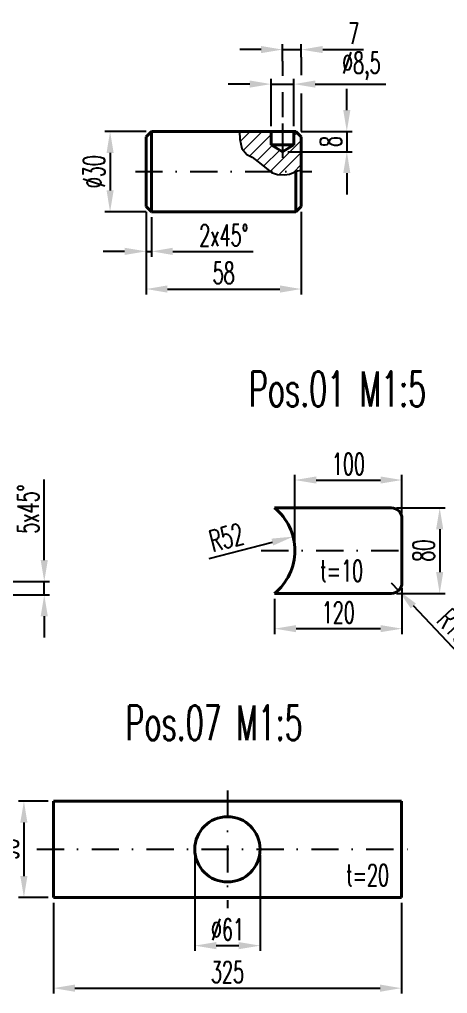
# Model space of a CAD drawing. Extents: x -3791 to -2950, y 5788 to 6382.
# Drawn here: x -3372.8 to -3292.9, y 5980.3 to 6162.4 of the extents above; entities that cross this region are included whole.
import ezdxf

# ---------------------------------------------------------------- set-up
doc = ezdxf.new("R2010")
doc.units = 0
doc.linetypes.add('STRICHPUNKT', pattern=[25.4, 12.7, -6.35, 0, -6.35])
doc.layers.get('Defpoints').update_dxf_attribs({"linetype": 'CONTINUOUS'})
for name, color, linetype, lineweight in [('ACHSE', 150, 'STRICHPUNKT', 25), ('BEM', 6, 'CONTINUOUS', 25), ('SCHRAFFUR', 252, 'CONTINUOUS', 13), ('TEXT_7', 1, 'CONTINUOUS', 60), ('VOLL_05', 7, 'CONTINUOUS', 40)]:
    doc.layers.add(name, color=color, linetype=linetype, lineweight=lineweight)
doc.styles.add('ROMANS', font='romans.shx', dxfattribs={"width": 0.6, "height": 80})
doc.styles.get("Standard").update_dxf_attribs({"font": 'romans.shx', "width": 0.6})
doc.dimstyles.get("Standard").update_dxf_attribs({"dimtxt": 4, "dimasz": 4, "dimexe": 1, "dimexo": 1, "dimgap": 1, "dimtad": 1, "dimdsep": 46, "dimtxsty": 'Standard', "dimcen": 0, "dimclrd": 256, "dimclre": 256, "dimclrt": 256, "dimazin": 0, "dimtfac": 1, "dimtmove": 0, "dimatfit": 3, "dimfxl": 0, "dimtolj": 1, "dimtzin": 0, "dimarcsym": 0})

# ---------------------------------------------------------------- blocks, each defined once
blk = doc.blocks.new('*D56')
at = {"layer": 'BEM', "lineweight": -2}
for p, q in [((-3368.22, 6061.34), (-3368.22, 6076.37)), ((-3374.27, 6057.34), (-3367.22, 6057.34)), ((-3368.22, 6054.84), (-3368.22, 6057.34)), ((-3376.77, 6054.84), (-3367.22, 6054.84)), ((-3368.22, 6050.84), (-3368.22, 6046.84))]:
    blk.add_line(p, q, dxfattribs=at)
at = {"layer": 'BEM'}
for points in [[(-3368.89, 6061.34), (-3367.55, 6061.34), (-3368.22, 6057.34)], [(-3368.89, 6050.84), (-3367.55, 6050.84), (-3368.22, 6054.84)]]:
    blk.add_solid(points, dxfattribs=at)
at = {"layer": 'Defpoints', "color": 0}
for p in [(-3375.27, 6057.34), (-3368.22, 6057.34), (-3377.77, 6054.84)]:
    blk.add_point(p, dxfattribs=at)
at = {"layer": 'BEM', "insert": (-3371.22, 6070.85), "char_height": 4, "attachment_point": 5, "rotation": 90}
blk.add_mtext('\\A1;5x45°', dxfattribs=at)
blk = doc.blocks.new('*D42')
at = {"layer": 'BEM', "lineweight": -2}
for p, q in [((-3323.7, 6154.56), (-3323.7, 6157.75)), ((-3320.2, 6155.36), (-3320.2, 6157.75)), ((-3327.7, 6156.75), (-3331.7, 6156.75)), ((-3323.7, 6156.75), (-3320.2, 6156.75)), ((-3316.2, 6156.75), (-3308.6, 6156.75))]:
    blk.add_line(p, q, dxfattribs=at)
at = {"layer": 'BEM'}
for points in [[(-3327.7, 6157.42), (-3327.7, 6156.09), (-3323.7, 6156.75)], [(-3316.2, 6157.42), (-3316.2, 6156.09), (-3320.2, 6156.75)]]:
    blk.add_solid(points, dxfattribs=at)
at = {"layer": 'Defpoints', "color": 0}
for p in [(-3320.2, 6156.75), (-3323.7, 6153.56), (-3320.2, 6154.36)]:
    blk.add_point(p, dxfattribs=at)
at = {"layer": 'BEM', "insert": (-3310.4, 6159.75), "char_height": 4, "attachment_point": 5}
blk.add_mtext('\\A1;7', dxfattribs=at)
blk = doc.blocks.new('*D41')
at = {"layer": 'BEM', "lineweight": -2}
for p, q in [((-3311.69, 6145.44), (-3311.69, 6149.44)), ((-3320.2, 6141.44), (-3310.69, 6141.44)), ((-3311.69, 6141.44), (-3311.69, 6137.66)), ((-3322.7, 6137.66), (-3310.69, 6137.66)), ((-3311.69, 6133.66), (-3311.69, 6129.66))]:
    blk.add_line(p, q, dxfattribs=at)
at = {"layer": 'BEM'}
for points in [[(-3312.36, 6145.44), (-3311.03, 6145.44), (-3311.69, 6141.44)], [(-3312.36, 6133.66), (-3311.03, 6133.66), (-3311.69, 6137.66)]]:
    blk.add_solid(points, dxfattribs=at)
at = {"layer": 'Defpoints', "color": 0}
for p in [(-3321.2, 6141.44), (-3323.7, 6137.66), (-3311.69, 6137.66)]:
    blk.add_point(p, dxfattribs=at)
at = {"layer": 'BEM', "insert": (-3314.69, 6139.55), "char_height": 4, "attachment_point": 5, "rotation": 90}
blk.add_mtext('\\A1;8', dxfattribs=at)
blk = doc.blocks.new('*D40')
at = {"layer": 'BEM', "lineweight": -2}
for p, q in [((-3329.83, 6150.3), (-3333.83, 6150.3)), ((-3325.83, 6142.44), (-3325.83, 6151.3)), ((-3325.83, 6150.3), (-3321.58, 6150.3)), ((-3321.58, 6142.44), (-3321.58, 6151.3)), ((-3317.58, 6150.3), (-3304.38, 6150.3))]:
    blk.add_line(p, q, dxfattribs=at)
at = {"layer": 'BEM'}
for points in [[(-3329.83, 6150.97), (-3329.83, 6149.64), (-3325.83, 6150.3)], [(-3317.58, 6150.97), (-3317.58, 6149.64), (-3321.58, 6150.3)]]:
    blk.add_solid(points, dxfattribs=at)
at = {"layer": 'Defpoints', "color": 0}
for p in [(-3321.58, 6150.3), (-3325.83, 6141.44), (-3321.58, 6141.44)]:
    blk.add_point(p, dxfattribs=at)
at = {"layer": 'BEM', "insert": (-3308.98, 6153.68), "char_height": 4, "attachment_point": 5}
blk.add_mtext('\\A1;%%c8,5', dxfattribs=at)
blk = doc.blocks.new('*D39')
at = {"layer": 'BEM', "lineweight": -2}
for p, q in [((-3349.2, 6126.44), (-3349.2, 6111)), ((-3320.2, 6126.44), (-3320.2, 6111)), ((-3345.2, 6112), (-3324.2, 6112))]:
    blk.add_line(p, q, dxfattribs=at)
at = {"layer": 'BEM'}
for points in [[(-3345.2, 6112.67), (-3345.2, 6111.33), (-3349.2, 6112)], [(-3324.2, 6112.67), (-3324.2, 6111.33), (-3320.2, 6112)]]:
    blk.add_solid(points, dxfattribs=at)
at = {"layer": 'Defpoints', "color": 0}
for p in [(-3349.2, 6127.44), (-3320.2, 6127.44), (-3320.2, 6112)]:
    blk.add_point(p, dxfattribs=at)
at = {"layer": 'BEM', "insert": (-3334.7, 6115), "char_height": 4, "attachment_point": 5}
blk.add_mtext('\\A1;58', dxfattribs=at)
blk = doc.blocks.new('*D38')
at = {"layer": 'BEM', "lineweight": -2}
for p, q in [((-3349.2, 6126.44), (-3349.2, 6118.04)), ((-3348.2, 6125.44), (-3348.2, 6118.04)), ((-3353.2, 6119.04), (-3357.2, 6119.04)), ((-3349.2, 6119.04), (-3348.2, 6119.04)), ((-3344.2, 6119.04), (-3329.17, 6119.04))]:
    blk.add_line(p, q, dxfattribs=at)
at = {"layer": 'BEM'}
for points in [[(-3353.2, 6119.71), (-3353.2, 6118.37), (-3349.2, 6119.04)], [(-3344.2, 6119.71), (-3344.2, 6118.37), (-3348.2, 6119.04)]]:
    blk.add_solid(points, dxfattribs=at)
at = {"layer": 'Defpoints', "color": 0}
for p in [(-3349.2, 6127.44), (-3348.2, 6126.44), (-3348.2, 6119.04)]:
    blk.add_point(p, dxfattribs=at)
at = {"layer": 'BEM', "insert": (-3334.69, 6122.04), "char_height": 4, "attachment_point": 5}
blk.add_mtext('\\A1;2x45°', dxfattribs=at)
blk = doc.blocks.new('*D37')
at = {"layer": 'BEM', "lineweight": -2}
for p, q in [((-3349.2, 6141.44), (-3356.92, 6141.44)), ((-3355.92, 6137.44), (-3355.92, 6130.44)), ((-3349.2, 6126.44), (-3356.92, 6126.44))]:
    blk.add_line(p, q, dxfattribs=at)
at = {"layer": 'BEM'}
for points in [[(-3356.58, 6137.44), (-3355.25, 6137.44), (-3355.92, 6141.44)], [(-3356.58, 6130.44), (-3355.25, 6130.44), (-3355.92, 6126.44)]]:
    blk.add_solid(points, dxfattribs=at)
at = {"layer": 'Defpoints', "color": 0}
for p in [(-3348.2, 6141.44), (-3355.92, 6126.44), (-3348.2, 6126.44)]:
    blk.add_point(p, dxfattribs=at)
at = {"layer": 'BEM', "insert": (-3358.92, 6133.94), "char_height": 4, "attachment_point": 5, "rotation": 90}
blk.add_mtext('\\A1;%%c30', dxfattribs=at)
blk = doc.blocks.new('*D141')
at = {"layer": 'BEM', "lineweight": -2}
for p, q in [((-3340.09, 6006.28), (-3340.09, 5988.28)), ((-3327.89, 6006.28), (-3327.89, 5988.28)), ((-3336.09, 5989.28), (-3331.89, 5989.28))]:
    blk.add_line(p, q, dxfattribs=at)
at = {"layer": 'BEM'}
for points in [[(-3336.09, 5989.95), (-3336.09, 5988.61), (-3340.09, 5989.28)], [(-3331.89, 5989.95), (-3331.89, 5988.61), (-3327.89, 5989.28)]]:
    blk.add_solid(points, dxfattribs=at)
at = {"layer": 'Defpoints', "color": 0}
for p in [(-3340.09, 6007.28), (-3327.89, 6007.28), (-3327.89, 5989.28)]:
    blk.add_point(p, dxfattribs=at)
at = {"layer": 'BEM', "insert": (-3333.99, 5992.28), "char_height": 4, "attachment_point": 5}
blk.add_mtext('\\A1;%%c61', dxfattribs=at)
blk = doc.blocks.new('*D140')
at = {"layer": 'BEM', "lineweight": -2}
for p, q in [((-3367.49, 6016.28), (-3373.02, 6016.28)), ((-3372.02, 6012.28), (-3372.02, 6002.28)), ((-3367.49, 5998.28), (-3373.02, 5998.28))]:
    blk.add_line(p, q, dxfattribs=at)
at = {"layer": 'BEM'}
for points in [[(-3372.69, 6012.28), (-3371.36, 6012.28), (-3372.02, 6016.28)], [(-3372.69, 6002.28), (-3371.36, 6002.28), (-3372.02, 5998.28)]]:
    blk.add_solid(points, dxfattribs=at)
at = {"layer": 'Defpoints', "color": 0}
for p in [(-3366.49, 6016.28), (-3372.02, 5998.28), (-3366.49, 5998.28)]:
    blk.add_point(p, dxfattribs=at)
at = {"layer": 'BEM', "insert": (-3375.02, 6007.28), "char_height": 4, "attachment_point": 5, "rotation": 90}
blk.add_mtext('\\A1;90', dxfattribs=at)
blk = doc.blocks.new('*D139')
at = {"layer": 'BEM', "lineweight": -2}
for p, q in [((-3366.49, 5997.28), (-3366.49, 5980.33)), ((-3301.49, 5997.28), (-3301.49, 5980.33)), ((-3362.49, 5981.33), (-3305.49, 5981.33))]:
    blk.add_line(p, q, dxfattribs=at)
at = {"layer": 'BEM'}
for points in [[(-3362.49, 5982), (-3362.49, 5980.66), (-3366.49, 5981.33)], [(-3305.49, 5982), (-3305.49, 5980.66), (-3301.49, 5981.33)]]:
    blk.add_solid(points, dxfattribs=at)
at = {"layer": 'Defpoints', "color": 0}
for p in [(-3366.49, 5998.28), (-3301.49, 5998.28), (-3301.49, 5981.33)]:
    blk.add_point(p, dxfattribs=at)
at = {"layer": 'BEM', "insert": (-3333.99, 5984.33), "char_height": 4, "attachment_point": 5}
blk.add_mtext('\\A1;325', dxfattribs=at)
blk = doc.blocks.new('*D16')
at = {"layer": 'BEM', "lineweight": -2}
for p, q in [((-3321.4, 6064.1), (-3321.4, 6077.3)), ((-3301.4, 6070.1), (-3301.4, 6077.3)), ((-3317.4, 6076.3), (-3305.4, 6076.3))]:
    blk.add_line(p, q, dxfattribs=at)
at = {"layer": 'BEM'}
for points in [[(-3317.4, 6076.97), (-3317.4, 6075.64), (-3321.4, 6076.3)], [(-3305.4, 6076.97), (-3305.4, 6075.64), (-3301.4, 6076.3)]]:
    blk.add_solid(points, dxfattribs=at)
at = {"layer": 'Defpoints', "color": 0}
for p in [(-3301.4, 6076.3), (-3301.4, 6069.1), (-3321.4, 6063.1)]:
    blk.add_point(p, dxfattribs=at)
at = {"layer": 'BEM', "insert": (-3311.4, 6079.3), "char_height": 4, "attachment_point": 5}
blk.add_mtext('\\A1;100', dxfattribs=at)
blk = doc.blocks.new('*D15')
at = {"layer": 'BEM', "lineweight": -2}
blk.add_line((-3337.38, 6061.63), (-3325.6, 6064.71), dxfattribs=at)
at = {"layer": 'BEM'}
blk.add_solid([(-3325.77, 6065.35), (-3325.44, 6064.06), (-3321.73, 6065.72)], dxfattribs=at)
at = {"layer": 'Defpoints', "color": 0}
for p in [(-3321.73, 6065.72), (-3331.75, 6063.1)]:
    blk.add_point(p, dxfattribs=at)
at = {"layer": 'BEM', "insert": (-3334.19, 6065.57), "char_height": 4, "attachment_point": 5, "rotation": 14.6503}
blk.add_mtext('\\A1;R52', dxfattribs=at)
blk = doc.blocks.new('*D14')
at = {"layer": 'BEM', "lineweight": -2}
for p, q in [((-3303.4, 6057.1), (-3302.02, 6055.65)), ((-3290.87, 6043.94), (-3299.26, 6052.76))]:
    blk.add_line(p, q, dxfattribs=at)
at = {"layer": 'BEM'}
blk.add_solid([(-3298.78, 6053.22), (-3299.75, 6052.3), (-3302.02, 6055.65)], dxfattribs=at)
at = {"layer": 'Defpoints', "color": 0}
for p in [(-3303.4, 6057.1), (-3302.02, 6055.65)]:
    blk.add_point(p, dxfattribs=at)
at = {"layer": 'BEM', "insert": (-3291.52, 6048.96), "char_height": 4, "attachment_point": 5, "rotation": 313.5672}
blk.add_mtext('\\A1;R10', dxfattribs=at)
blk = doc.blocks.new('*D13')
at = {"layer": 'BEM', "lineweight": -2}
for p, q in [((-3301.4, 6056.1), (-3301.4, 6047.52)), ((-3325.18, 6054.1), (-3325.18, 6047.52)), ((-3305.4, 6048.52), (-3321.18, 6048.52))]:
    blk.add_line(p, q, dxfattribs=at)
at = {"layer": 'BEM'}
for points in [[(-3321.18, 6049.19), (-3321.18, 6047.86), (-3325.18, 6048.52)], [(-3305.4, 6049.19), (-3305.4, 6047.86), (-3301.4, 6048.52)]]:
    blk.add_solid(points, dxfattribs=at)
at = {"layer": 'Defpoints', "color": 0}
for p in [(-3301.4, 6057.1), (-3325.18, 6055.1), (-3325.18, 6048.52)]:
    blk.add_point(p, dxfattribs=at)
at = {"layer": 'BEM', "insert": (-3313.29, 6051.52), "char_height": 4, "attachment_point": 5}
blk.add_mtext('\\A1;120', dxfattribs=at)
blk = doc.blocks.new('*D12')
at = {"layer": 'BEM', "lineweight": -2}
for p, q in [((-3302.4, 6071.1), (-3293.34, 6071.1)), ((-3294.34, 6067.1), (-3294.34, 6059.1)), ((-3302.4, 6055.1), (-3293.34, 6055.1))]:
    blk.add_line(p, q, dxfattribs=at)
at = {"layer": 'BEM'}
for points in [[(-3295.01, 6067.1), (-3293.68, 6067.1), (-3294.34, 6071.1)], [(-3295.01, 6059.1), (-3293.68, 6059.1), (-3294.34, 6055.1)]]:
    blk.add_solid(points, dxfattribs=at)
at = {"layer": 'Defpoints', "color": 0}
for p in [(-3303.4, 6071.1), (-3303.4, 6055.1), (-3294.34, 6055.1)]:
    blk.add_point(p, dxfattribs=at)
at = {"layer": 'BEM', "insert": (-3297.34, 6063.1), "char_height": 4, "attachment_point": 5, "rotation": 90}
blk.add_mtext('\\A1;80', dxfattribs=at)

msp = doc.modelspace()

# ---------------------------------------------------------------- hatches: boundary and pattern name
at = {"layer": 'SCHRAFFUR'}
h = msp.add_hatch(dxfattribs=at)
h.set_pattern_fill('ANSI31', color=256, scale=0.5, style=0)
h.set_pattern_definition([(45, (-135.3405, 2443.4824), (-1.122532, 1.122532), [])])
h.paths.add_polyline_path([(-3325.8265, 6138.9376), (-3325.8265, 6141.4376), (-3331.7446, 6141.4376), (-3331.7023, 6140.0157), (-3331.2959, 6138.2708), (-3330.3635, 6137.1713), (-3329.3595, 6136.6693), (-3327.686, 6135.3307), (-3325.7734, 6133.7531), (-3324.6737, 6133.4184), (-3323.3349, 6133.3228), (-3322.4265, 6133.4902), (-3320.2015, 6134.3376), (-3320.2015, 6140.4376), (-3321.2015, 6141.4376), (-3321.5765, 6141.4376), (-3321.5765, 6138.9376), (-3323.7015, 6137.6608)])

# ---------------------------------------------------------------- linework, layer by layer
at = {"layer": 'ACHSE'}
msp.add_line((-3323.7015, 6142.952), (-3323.7015, 6136.5054), dxfattribs=at)
at = {"layer": 'ACHSE', "ltscale": 0.4}
for p, q in [((-3351.2015, 6133.9376), (-3318.2015, 6133.9376)), ((-3327.6631, 6063.103), (-3299.5488, 6063.103)), ((-3333.9945, 6018.2801), (-3333.9945, 5996.2801)), ((-3369.6084, 6007.2801), (-3298.3325, 6007.2801))]:
    msp.add_line(p, q, dxfattribs=at)
at = {"layer": 'BEM'}
for p, q in [((-3320.2015, 6155.3598), (-3320.2015, 6151.9908)), ((-3323.7015, 6154.5627), (-3323.7015, 6151.8264)), ((-3323.7015, 6148.7783), (-3323.7015, 6144.1096)), ((-3320.2015, 6148.5689), (-3320.2015, 6141.4376))]:
    msp.add_line(p, q, dxfattribs=at)
msp.add_lwpolyline([(-3331.7446, 6141.4376), (-3331.7023, 6140.0157), (-3331.2959, 6138.2708), (-3330.3635, 6137.1713), (-3329.3595, 6136.6693), (-3327.686, 6135.3307), (-3325.7734, 6133.7531), (-3324.6737, 6133.4184), (-3323.3349, 6133.3228), (-3322.4265, 6133.4902), (-3320.9203, 6134.0638), (-3320.2015, 6134.206)], dxfattribs=at)
at = {"layer": 'VOLL_05', "ltscale": 0.8}
for p, q in [((-3348.2015, 6141.4376), (-3349.2015, 6140.4376)), ((-3321.2015, 6141.4376), (-3348.2015, 6141.4376)), ((-3348.2015, 6126.4376), (-3348.2015, 6141.4376)), ((-3325.8265, 6141.4376), (-3325.8265, 6138.9376)), ((-3321.5765, 6141.4376), (-3321.5765, 6138.9376)), ((-3321.2015, 6141.4376), (-3320.2015, 6140.4376)), ((-3349.2015, 6127.4376), (-3349.2015, 6140.4376)), ((-3325.8265, 6138.9376), (-3323.7015, 6137.6608)), ((-3321.5765, 6138.9376), (-3325.8265, 6138.9376)), ((-3321.5765, 6138.9376), (-3323.7015, 6137.6608)), ((-3320.2015, 6127.4376), (-3320.2015, 6140.4376)), ((-3321.2015, 6126.4376), (-3321.2015, 6133.9567)), ((-3348.2015, 6126.4376), (-3349.2015, 6127.4376)), ((-3321.2015, 6126.4376), (-3348.2015, 6126.4376)), ((-3321.2015, 6126.4376), (-3320.2015, 6127.4376)), ((-3366.4945, 6016.2801), (-3366.4945, 5998.2801)), ((-3366.4945, 6016.2801), (-3301.4945, 6016.2801)), ((-3301.4945, 6016.2801), (-3301.4945, 5998.2801)), ((-3366.4945, 5998.2801), (-3301.4945, 5998.2801))]:
    msp.add_line(p, q, dxfattribs=at)
at = {"layer": 'VOLL_05'}
for p, q in [((-3321.3976, 6071.103), (-3325.1809, 6071.103)), ((-3303.3976, 6071.103), (-3321.3976, 6071.103)), ((-3301.3976, 6069.103), (-3301.3976, 6057.103)), ((-3303.3976, 6055.103), (-3325.1809, 6055.103))]:
    msp.add_line(p, q, dxfattribs=at)
at = {"layer": 'VOLL_05', "ltscale": 0.8}
msp.add_circle((-3333.9945, 6007.2801), 6.1, dxfattribs=at)
at = {"layer": 'VOLL_05'}
for centre, radius, start, end in [((-3331.7476, 6063.103), 10.35, 309.380474, 50.619526), ((-3303.3976, 6069.103), 2, 0, 90), ((-3303.3976, 6057.103), 2, 270, 0)]:
    msp.add_arc(centre, radius, start, end, dxfattribs=at)

# ---------------------------------------------------------------- texts
at = {"layer": 'BEM', "char_height": 4, "attachment_point": 5}
for s, insert in [('t=10', (-3312.6653, 6059.3402)), ('t=20', (-3307.8205, 6002.4381))]:
    msp.add_mtext(s, dxfattribs=dict(at, insert=insert))
at = {"layer": 'TEXT_7', "style": 'ROMANS', "width": 0.6}
for s, p in [('Pos.01 M1:5', (-3329.9738, 6090.056)), ('Pos.07 M1:5', (-3353.048, 6027.6563))]:
    msp.add_text(s, height=6.534407, dxfattribs=at).set_placement(p)

# ---------------------------------------------------------------- dimensions: what is measured, and where the dimension line sits
at = {"layer": 'BEM'}
for base, p1, p2, override, picture, middle in [((-3320.2015, 6156.7546), (-3323.7015, 6153.5627), (-3320.2015, 6154.3598), {"dimlfac": 2}, '*D42', (-3310.4015, 6159.7546)), ((-3320.2015, 6111.9999), (-3349.2015, 6127.4376), (-3320.2015, 6127.4376), {"dimlfac": 2}, '*D39', (-3334.7015, 6114.9999)), ((-3301.3976, 6076.3035), (-3321.3976, 6063.103), (-3301.3976, 6069.103), {"dimlfac": 5}, '*D16', (-3311.3976, 6079.3035)), ((-3301.4945, 5981.3293), (-3366.4945, 5998.2801), (-3301.4945, 5998.2801), {"dimlfac": 5}, '*D139', (-3333.9945, 5984.3293))]:
    dim = msp.add_linear_dim(base=base, p1=p1, p2=p2, dimstyle='Standard', override=override, dxfattribs=at)
    dim.commit()
    dim.dimension.update_dxf_attribs({"geometry": picture, "text_midpoint": middle})
for base, p1, p2, text, override, picture, middle in [((-3321.5765, 6150.3017), (-3325.8265, 6141.4376), (-3321.5765, 6141.4376), '%%c8,5', {"dimlfac": 2}, '*D40', (-3308.9765, 6153.6826)), ((-3348.2015, 6119.0391), (-3349.2015, 6127.4376), (-3348.2015, 6126.4376), '<>x45°', {"dimlfac": 2}, '*D38', (-3334.6872, 6122.0391)), ((-3325.1809, 6048.5236), (-3301.3976, 6057.103), (-3325.1809, 6055.103), '120', {"dimlfac": 5}, '*D13', (-3313.2892, 6051.5236)), ((-3327.8945, 5989.2795), (-3340.0945, 6007.2801), (-3327.8945, 6007.2801), '%%c<>', {"dimlfac": 5}, '*D141', (-3333.9945, 5992.2795))]:
    dim = msp.add_linear_dim(base=base, p1=p1, p2=p2, text=text, dimstyle='Standard', override=override, dxfattribs=at)
    dim.commit()
    dim.dimension.update_dxf_attribs({"geometry": picture, "text_midpoint": middle})
for base, p1, p2, text, picture, middle in [((-3311.6924, 6137.6608), (-3321.2015, 6141.4376), (-3323.7015, 6137.6608), '8', '*D41', (-3314.6924, 6139.5492)), ((-3355.9175, 6126.4376), (-3348.2015, 6141.4376), (-3348.2015, 6126.4376), '%%c<>', '*D37', (-3358.9175, 6133.9376)), ((-3368.2194, 6057.3394), (-3377.7727, 6054.8394), (-3375.2727, 6057.3394), '<>x45°', '*D56', (-3371.2194, 6070.8537))]:
    dim = msp.add_linear_dim(base=base, p1=p1, p2=p2, angle=90, text=text, dimstyle='Standard', override={"dimlfac": 2}, dxfattribs=at)
    dim.commit()
    dim.dimension.update_dxf_attribs({"geometry": picture, "text_midpoint": middle})
for base, p1, p2, picture, middle in [((-3294.3427, 6055.103), (-3303.3976, 6071.103), (-3303.3976, 6055.103), '*D12', (-3297.3427, 6063.103)), ((-3372.024, 5998.2801), (-3366.4945, 6016.2801), (-3366.4945, 5998.2801), '*D140', (-3375.024, 6007.2801))]:
    dim = msp.add_linear_dim(base=base, p1=p1, p2=p2, angle=90, dimstyle='Standard', override={"dimlfac": 5}, dxfattribs=at)
    dim.commit()
    dim.dimension.update_dxf_attribs({"geometry": picture, "text_midpoint": middle})
dim = msp.add_radius_dim(center=(-3331.7476, 6063.103), mpoint=(-3321.7341, 6065.7207), text='R52', dimstyle='Standard', override={"dimlfac": 5}, dxfattribs=at)
dim.commit()
dim.dimension.update_dxf_attribs({"geometry": '*D15', "text_midpoint": (-3333.4269, 6062.664), "dimtype": 132})
dim = msp.add_radius_dim(center=(-3303.3976, 6057.103), mpoint=(-3302.0192, 6055.6539), dimstyle='Standard', override={"dimlfac": 5}, dxfattribs=at)
dim.commit()
dim.dimension.update_dxf_attribs({"geometry": '*D14', "text_midpoint": (-3291.516, 6048.9646)})

doc.saveas('drawing.dxf')
